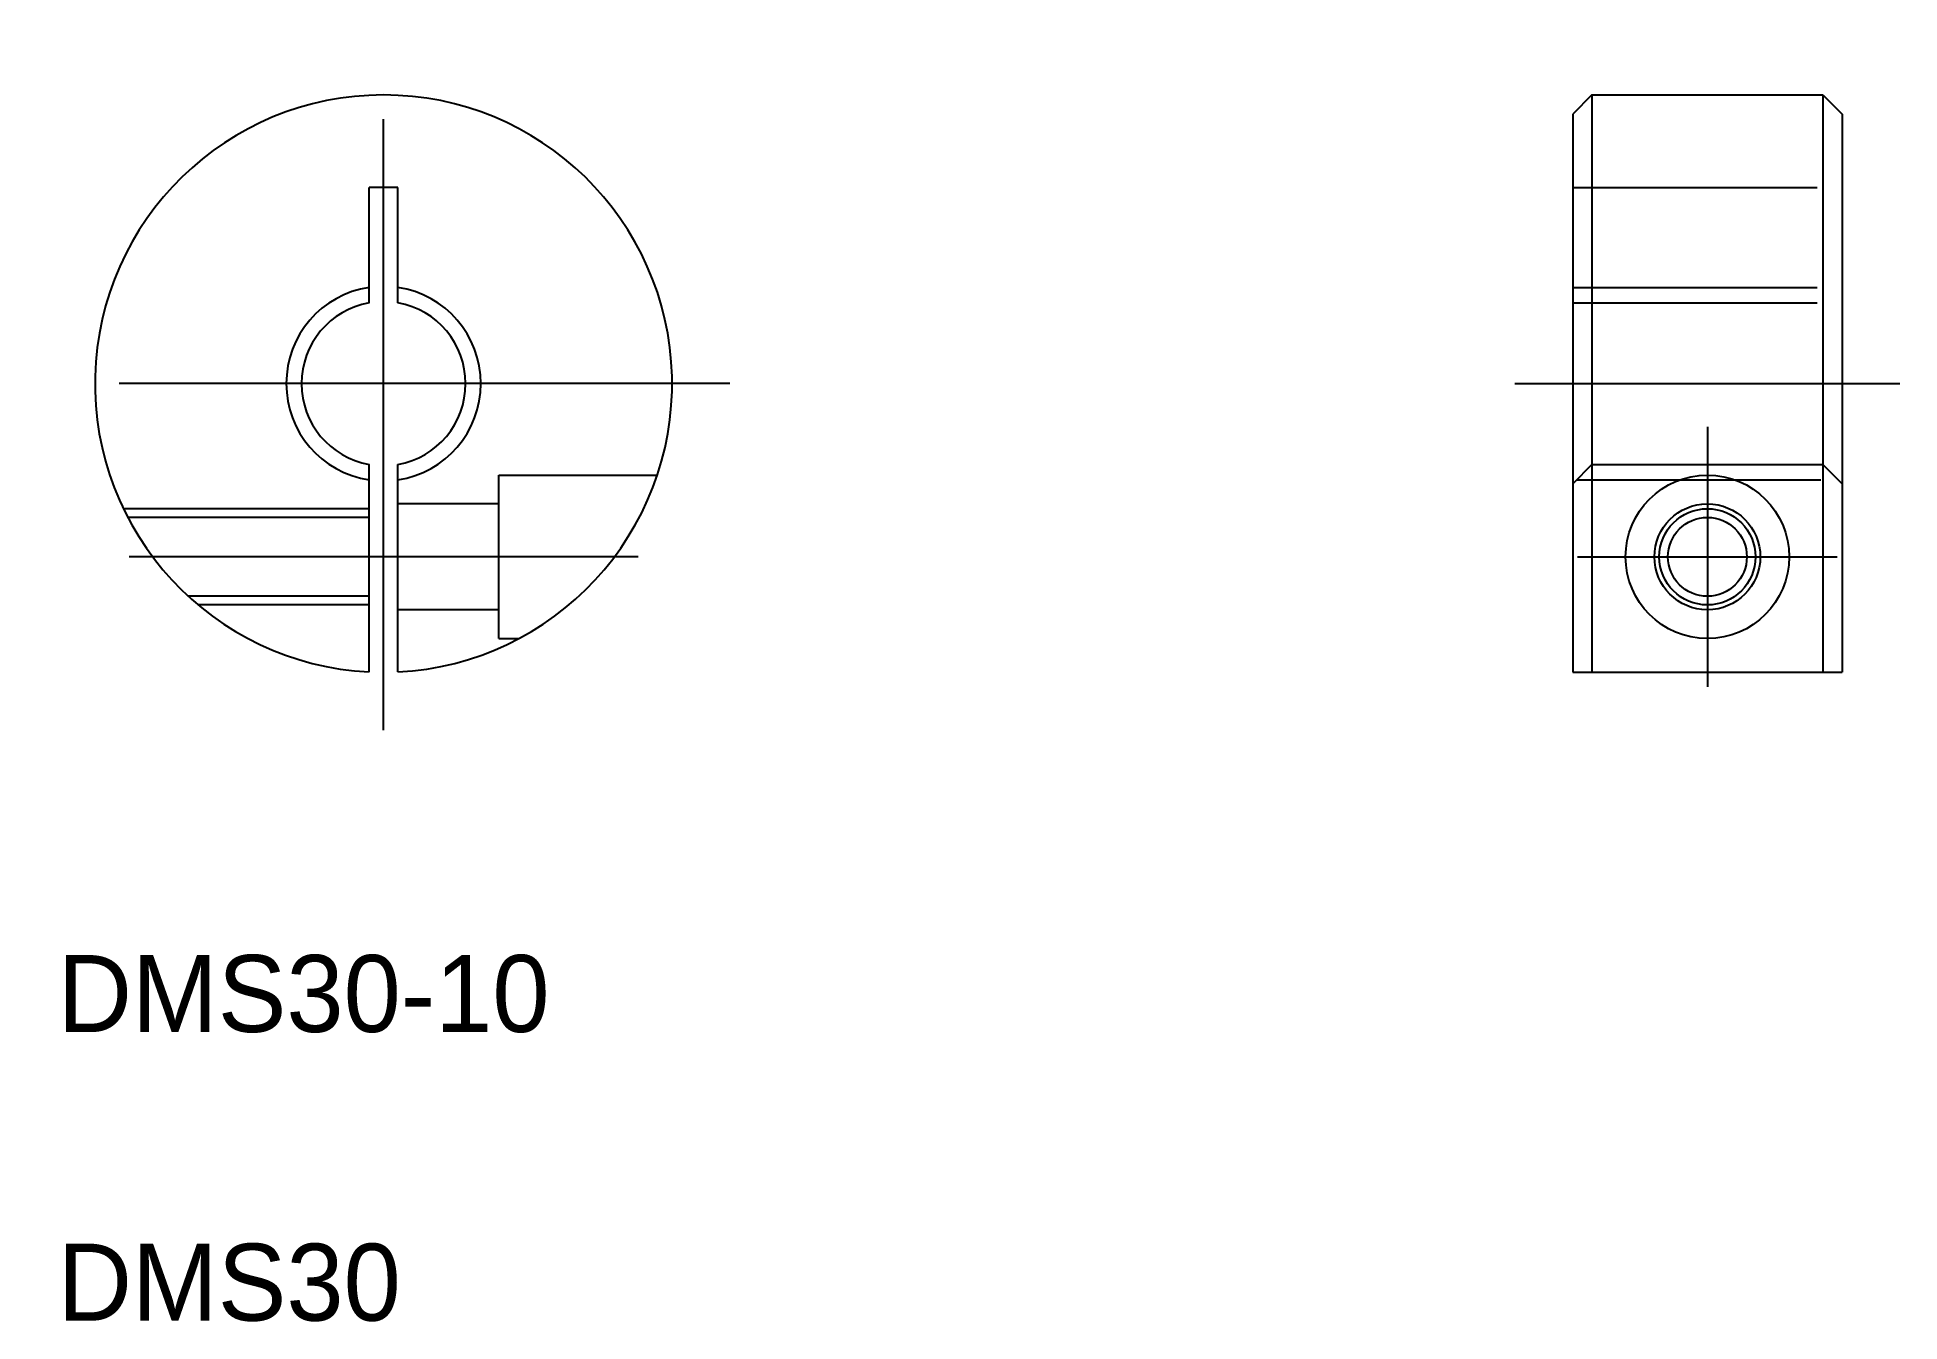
# Model space of a CAD drawing. Extents: x 58.5 to 155.3, y 71.1 to 137.8.
import ezdxf

# ---------------------------------------------------------------- set-up
doc = ezdxf.new("R2010")
doc.units = 0
doc.linetypes.add('CENTER', pattern=[50.8, 31.75, -6.35, 6.35, -6.35])
doc.linetypes.add('DASHED', pattern=[19.05, 12.7, -6.35])
doc.layers.get('0').update_dxf_attribs({"linetype": 'CONTINUOUS'})
doc.layers.add('CENTER', color=1, linetype='CENTER')

msp = doc.modelspace()

# ---------------------------------------------------------------- linework, layer by layer
at = {"color": 7, "linetype": 'CONTINUOUS'}
for p, q in [((139.315, 134.844), (138.315, 133.844)), ((139.315, 134.844), (139.315, 104.844)), ((139.315, 134.844), (151.315, 134.844)), ((151.315, 134.844), (152.315, 133.844)), ((151.315, 134.844), (151.315, 104.844)), ((138.315, 133.844), (138.315, 104.844)), ((152.315, 133.844), (152.315, 104.844)), ((75.755, 124.044), (75.755, 130.044)), ((77.255, 130.044), (75.755, 130.044)), ((77.255, 124.044), (77.255, 130.044)), ((75.755, 104.863), (75.755, 115.644)), ((77.255, 104.863), (77.255, 115.644)), ((82.505, 110.845), (82.505, 110.845)), ((82.505, 108.471), (82.505, 108.471)), ((138.315, 104.844), (152.315, 104.844))]:
    msp.add_line(p, q, dxfattribs=at)
at = {"color": 3, "linetype": 'DASHED'}
for p, q in [((138.315, 130.044), (152.315, 130.044)), ((138.315, 124.844), (152.315, 124.844)), ((138.315, 124.044), (152.315, 124.044)), ((139.315, 115.644), (138.315, 114.644)), ((139.315, 115.644), (151.315, 115.644)), ((151.315, 115.644), (152.315, 114.644)), ((82.505, 106.594), (82.505, 115.094)), ((82.505, 115.094), (90.733, 115.094)), ((138.515, 114.844), (152.115, 114.844)), ((75.755, 113.344), (62.987, 113.344)), ((82.505, 113.594), (77.255, 113.594)), ((75.755, 112.894), (63.213, 112.894)), ((75.755, 108.794), (66.361, 108.794)), ((75.755, 108.344), (66.875, 108.344)), ((82.505, 108.094), (77.255, 108.094)), ((82.505, 106.594), (83.537, 106.594))]:
    msp.add_line(p, q, dxfattribs=at)
at = {"color": 7, "linetype": 'CONTINUOUS'}
for radius in [4.25, 2.75, 2.05]:
    msp.add_circle((145.315, 110.844), radius, dxfattribs=at)
at = {"color": 3, "linetype": 'CONTINUOUS'}
msp.add_circle((145.315, 110.844), 2.5, dxfattribs=at)
at = {"color": 7, "linetype": 'CONTINUOUS'}
for radius, start, end in [(15, 272.86598, 267.13402), (4.266, 100.12467, 259.87533), (4.266, 280.12467, 79.87533)]:
    msp.add_arc((76.505, 119.844), radius, start, end, dxfattribs=at)
at = {"color": 3, "linetype": 'CONTINUOUS'}
for start, end in [(98.53077, 261.46923), (278.53077, 81.46923)]:
    msp.add_arc((76.505, 119.844), 5.056, start, end, dxfattribs=at)
at = {"layer": 'CENTER', "color": 1, "linetype": 'CENTER'}
for p, q in [((76.505, 101.844), (76.505, 137.844)), ((94.505, 119.844), (58.505, 119.844)), ((135.315, 119.844), (155.315, 119.844)), ((145.315, 117.594), (145.315, 104.094)), ((89.734, 110.844), (63.277, 110.844)), ((138.565, 110.844), (152.065, 110.844))]:
    msp.add_line(p, q, dxfattribs=at)

# ---------------------------------------------------------------- texts
at = {"color": 7, "linetype": 'CONTINUOUS'}
for s, p in [('DMS30-10', (59.569, 86.151)), ('DMS30', (59.569, 71.151))]:
    msp.add_text(s, height=4, dxfattribs=at).set_placement(p)

doc.saveas('drawing.dxf')
